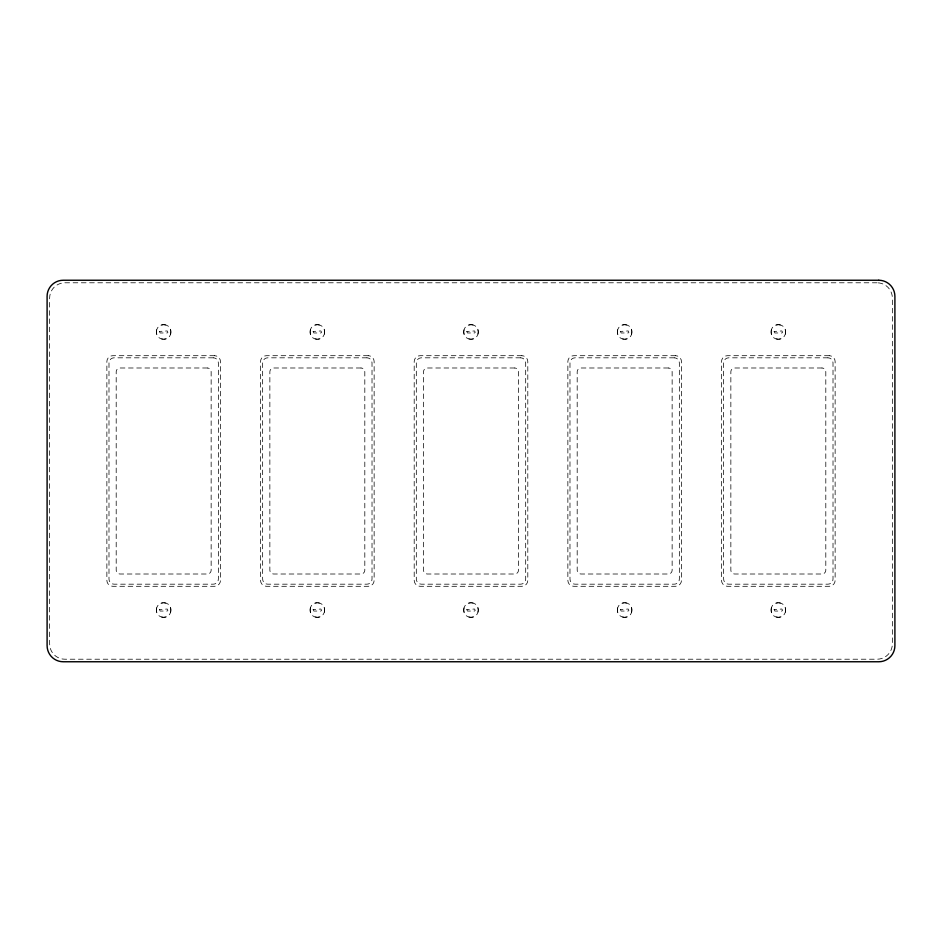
<?xml version="1.0" encoding="UTF-8"?>
<svg xmlns="http://www.w3.org/2000/svg" width="942" height="942" viewBox="0 0 942 942"><rect width="100%" height="100%" fill="white"/><g stroke="black" fill="none" stroke-linecap="round" stroke-linejoin="round"><path stroke-width="0.71" stroke-dasharray="4.71 3.53" d="M785.534 610.463A6.782 6.782 0 0 1 778.751 617.245M785.298 607.861A10.009 10.009 0 0 1 785.298 612.218M780.506 617.01A10.009 10.009 0 0 1 776.149 617.01M777.904 617.245A6.782 6.782 0 0 1 771.121 610.463M771.357 612.218A10.009 10.009 0 0 1 771.357 607.861M771.121 609.615A6.782 6.782 0 0 1 777.904 602.833M776.149 603.068A10.009 10.009 0 0 1 780.506 603.068M778.751 602.833A6.782 6.782 0 0 1 785.534 609.615M785.534 332.385A6.782 6.782 0 0 1 778.751 339.167M785.298 329.782A10.009 10.009 0 0 1 785.298 334.139M780.506 338.932A10.009 10.009 0 0 1 776.149 338.932M777.904 339.167A6.782 6.782 0 0 1 771.121 332.385M771.357 334.139A10.009 10.009 0 0 1 771.357 329.782M771.121 331.537A6.782 6.782 0 0 1 777.904 324.755M776.149 324.99A10.009 10.009 0 0 1 780.506 324.99M778.751 324.755A6.782 6.782 0 0 1 785.534 331.537M631.87 610.463A6.782 6.782 0 0 1 625.088 617.245M631.635 607.861A10.009 10.009 0 0 1 631.635 612.218M626.842 617.01A10.009 10.009 0 0 1 622.485 617.01M624.24 617.245A6.782 6.782 0 0 1 617.457 610.463M617.693 612.218A10.009 10.009 0 0 1 617.693 607.861M617.457 609.615A6.782 6.782 0 0 1 624.24 602.833M622.485 603.068A10.009 10.009 0 0 1 626.842 603.068M625.088 602.833A6.782 6.782 0 0 1 631.87 609.615M631.87 332.385A6.782 6.782 0 0 1 625.088 339.167M631.635 329.782A10.009 10.009 0 0 1 631.635 334.139M626.842 338.932A10.009 10.009 0 0 1 622.485 338.932M624.24 339.167A6.782 6.782 0 0 1 617.457 332.385M617.693 334.139A10.009 10.009 0 0 1 617.693 329.782M617.457 331.537A6.782 6.782 0 0 1 624.24 324.755M622.485 324.99A10.009 10.009 0 0 1 626.842 324.99M625.088 324.755A6.782 6.782 0 0 1 631.87 331.537M478.206 610.463A6.782 6.782 0 0 1 471.424 617.245M477.971 607.861A10.009 10.009 0 0 1 477.971 612.218M473.178 617.01A10.009 10.009 0 0 1 468.822 617.01M470.576 617.245A6.782 6.782 0 0 1 463.794 610.463M464.029 612.218A10.009 10.009 0 0 1 464.029 607.861M463.794 609.615A6.782 6.782 0 0 1 470.576 602.833M468.822 603.068A10.009 10.009 0 0 1 473.178 603.068M471.424 602.833A6.782 6.782 0 0 1 478.206 609.615M478.206 332.385A6.782 6.782 0 0 1 471.424 339.167M477.971 329.782A10.009 10.009 0 0 1 477.971 334.139M473.178 338.932A10.009 10.009 0 0 1 468.822 338.932M470.576 339.167A6.782 6.782 0 0 1 463.794 332.385M464.029 334.139A10.009 10.009 0 0 1 464.029 329.782M463.794 331.537A6.782 6.782 0 0 1 470.576 324.755M468.822 324.99A10.009 10.009 0 0 1 473.178 324.99M471.424 324.755A6.782 6.782 0 0 1 478.206 331.537M324.543 610.463A6.782 6.782 0 0 1 317.76 617.245M324.307 607.861A10.009 10.009 0 0 1 324.307 612.218M319.515 617.01A10.009 10.009 0 0 1 315.158 617.01M316.912 617.245A6.782 6.782 0 0 1 310.13 610.463M310.365 612.218A10.009 10.009 0 0 1 310.365 607.861M310.13 609.615A6.782 6.782 0 0 1 316.912 602.833M315.158 603.068A10.009 10.009 0 0 1 319.515 603.068M317.76 602.833A6.782 6.782 0 0 1 324.543 609.615M324.543 332.385A6.782 6.782 0 0 1 317.76 339.167M324.307 329.782A10.009 10.009 0 0 1 324.307 334.139M319.515 338.932A10.009 10.009 0 0 1 315.158 338.932M316.912 339.167A6.782 6.782 0 0 1 310.13 332.385M310.365 334.139A10.009 10.009 0 0 1 310.365 329.782M310.13 331.537A6.782 6.782 0 0 1 316.912 324.755M315.158 324.99A10.009 10.009 0 0 1 319.515 324.99M317.76 324.755A6.782 6.782 0 0 1 324.543 331.537M170.879 610.463A6.782 6.782 0 0 1 164.096 617.245M170.643 607.861A10.009 10.009 0 0 1 170.643 612.218M165.851 617.01A10.009 10.009 0 0 1 161.494 617.01M163.249 617.245A6.782 6.782 0 0 1 156.466 610.463M156.702 612.218A10.009 10.009 0 0 1 156.702 607.861M156.466 609.615A6.782 6.782 0 0 1 163.249 602.833M161.494 603.068A10.009 10.009 0 0 1 165.851 603.068M164.096 602.833A6.782 6.782 0 0 1 170.879 609.615M170.879 332.385A6.782 6.782 0 0 1 164.096 339.167M170.643 329.782A10.009 10.009 0 0 1 170.643 334.139M165.851 338.932A10.009 10.009 0 0 1 161.494 338.932M163.249 339.167A6.782 6.782 0 0 1 156.466 332.385M156.702 334.139A10.009 10.009 0 0 1 156.702 329.782M156.466 331.537A6.782 6.782 0 0 1 163.249 324.755M161.494 324.99A10.009 10.009 0 0 1 165.851 324.99M164.096 324.755A6.782 6.782 0 0 1 170.879 331.537M159.457 331.443L160.116 332.973L167.229 332.973L167.911 332.302L167.229 330.948L159.457 331.443M159.457 609.521L160.116 611.052L167.229 611.052L167.911 610.381L167.229 609.027L159.457 609.521M313.121 331.443L313.78 332.973L320.892 332.973L321.575 332.302L320.892 330.948L313.121 331.443M313.121 609.521L313.78 611.052L320.892 611.052L321.575 610.381L320.892 609.027L313.121 609.521M466.785 331.443L467.444 332.973L474.556 332.973L475.239 332.302L474.556 330.948L466.785 331.443M466.785 609.521L467.444 611.052L474.556 611.052L475.239 610.381L474.556 609.027L466.785 609.521M620.448 331.443L621.108 332.973L628.22 332.973L628.903 332.302L628.22 330.948L620.448 331.443M620.448 609.521L621.108 611.052L628.22 611.052L628.903 610.381L628.22 609.027L620.448 609.521M774.112 331.443L774.771 332.973L781.884 332.973L782.567 332.302L781.884 330.948L774.112 331.443M774.112 609.521L774.771 611.052L781.884 611.052L782.567 610.381L781.884 609.027L774.112 609.521M877.096 282.788L64.904 282.788A15.26 15.26 0 0 0 49.643 298.049L49.643 643.951A15.26 15.26 0 0 0 64.904 659.212L877.096 659.212A15.26 15.26 0 0 0 892.357 643.951L892.357 298.049A15.26 15.26 0 0 0 877.096 282.788M214.54 355.699L112.804 355.699A5.935 5.935 0 0 0 106.87 361.634L106.87 580.366A5.935 5.935 0 0 0 112.804 586.301L214.54 586.301A5.935 5.935 0 0 0 220.475 580.366L220.475 361.634A5.935 5.935 0 0 0 214.54 355.699M368.204 355.699L266.468 355.699A5.935 5.935 0 0 0 260.534 361.634L260.534 580.366A5.935 5.935 0 0 0 266.468 586.301L368.204 586.301A5.935 5.935 0 0 0 374.139 580.366L374.139 361.634A5.935 5.935 0 0 0 368.204 355.699M521.868 355.699L420.132 355.699A5.935 5.935 0 0 0 414.197 361.634L414.197 580.366A5.935 5.935 0 0 0 420.132 586.301L521.868 586.301A5.935 5.935 0 0 0 527.803 580.366L527.803 361.634A5.935 5.935 0 0 0 521.868 355.699M675.532 355.699L573.796 355.699A5.935 5.935 0 0 0 567.861 361.634L567.861 580.366A5.935 5.935 0 0 0 573.796 586.301L675.532 586.301A5.935 5.935 0 0 0 681.466 580.366L681.466 361.634A5.935 5.935 0 0 0 675.532 355.699M829.196 355.699L727.459 355.699A5.935 5.935 0 0 0 721.525 361.634L721.525 580.366A5.935 5.935 0 0 0 727.459 586.301L829.196 586.301A5.935 5.935 0 0 0 835.13 580.366L835.13 361.634A5.935 5.935 0 0 0 829.196 355.699M213.269 357.819L114.076 357.819A5.087 5.087 0 0 0 108.989 362.905L108.989 579.095A5.087 5.087 0 0 0 114.076 584.181L213.269 584.181A5.087 5.087 0 0 0 218.356 579.095L218.356 362.905A5.087 5.087 0 0 0 213.269 357.819M366.933 357.819L267.74 357.819A5.087 5.087 0 0 0 262.653 362.905L262.653 579.095A5.087 5.087 0 0 0 267.74 584.181L366.933 584.181A5.087 5.087 0 0 0 372.019 579.095L372.019 362.905A5.087 5.087 0 0 0 366.933 357.819M520.596 357.819L421.404 357.819A5.087 5.087 0 0 0 416.317 362.905L416.317 579.095A5.087 5.087 0 0 0 421.404 584.181L520.596 584.181A5.087 5.087 0 0 0 525.683 579.095L525.683 362.905A5.087 5.087 0 0 0 520.596 357.819M674.26 357.819L575.067 357.819A5.087 5.087 0 0 0 569.981 362.905L569.981 579.095A5.087 5.087 0 0 0 575.067 584.181L674.26 584.181A5.087 5.087 0 0 0 679.347 579.095L679.347 362.905A5.087 5.087 0 0 0 674.26 357.819M827.924 357.819L728.731 357.819A5.087 5.087 0 0 0 723.644 362.905L723.644 579.095A5.087 5.087 0 0 0 728.731 584.181L827.924 584.181A5.087 5.087 0 0 0 833.011 579.095L833.011 362.905A5.087 5.087 0 0 0 827.924 357.819M207.334 367.992L120.011 367.992A3.815 3.815 0 0 0 116.196 371.807L116.196 570.193A3.815 3.815 0 0 0 120.011 574.008L207.334 574.008A3.815 3.815 0 0 0 211.149 570.193L211.149 371.807A3.815 3.815 0 0 0 207.334 367.992M360.998 367.992L273.675 367.992A3.815 3.815 0 0 0 269.859 371.807L269.859 570.193A3.815 3.815 0 0 0 273.675 574.008L360.998 574.008A3.815 3.815 0 0 0 364.813 570.193L364.813 371.807A3.815 3.815 0 0 0 360.998 367.992M514.662 367.992L427.338 367.992A3.815 3.815 0 0 0 423.523 371.807L423.523 570.193A3.815 3.815 0 0 0 427.338 574.008L514.662 574.008A3.815 3.815 0 0 0 518.477 570.193L518.477 371.807A3.815 3.815 0 0 0 514.662 367.992M668.325 367.992L581.002 367.992A3.815 3.815 0 0 0 577.187 371.807L577.187 570.193A3.815 3.815 0 0 0 581.002 574.008L668.325 574.008A3.815 3.815 0 0 0 672.141 570.193L672.141 371.807A3.815 3.815 0 0 0 668.325 367.992M821.989 367.992L734.666 367.992A3.815 3.815 0 0 0 730.851 371.807L730.851 570.193A3.815 3.815 0 0 0 734.666 574.008L821.989 574.008A3.815 3.815 0 0 0 825.804 570.193L825.804 371.807A3.815 3.815 0 0 0 821.989 367.992"/><path stroke-width="1.41" d="M878.792 280.245L63.208 280.245A16.108 16.108 0 0 0 47.1 296.353L47.1 645.647A16.108 16.108 0 0 0 63.208 661.755L878.792 661.755A16.108 16.108 0 0 0 894.9 645.647L894.9 296.353A16.108 16.108 0 0 0 878.792 280.245"/></g></svg>
